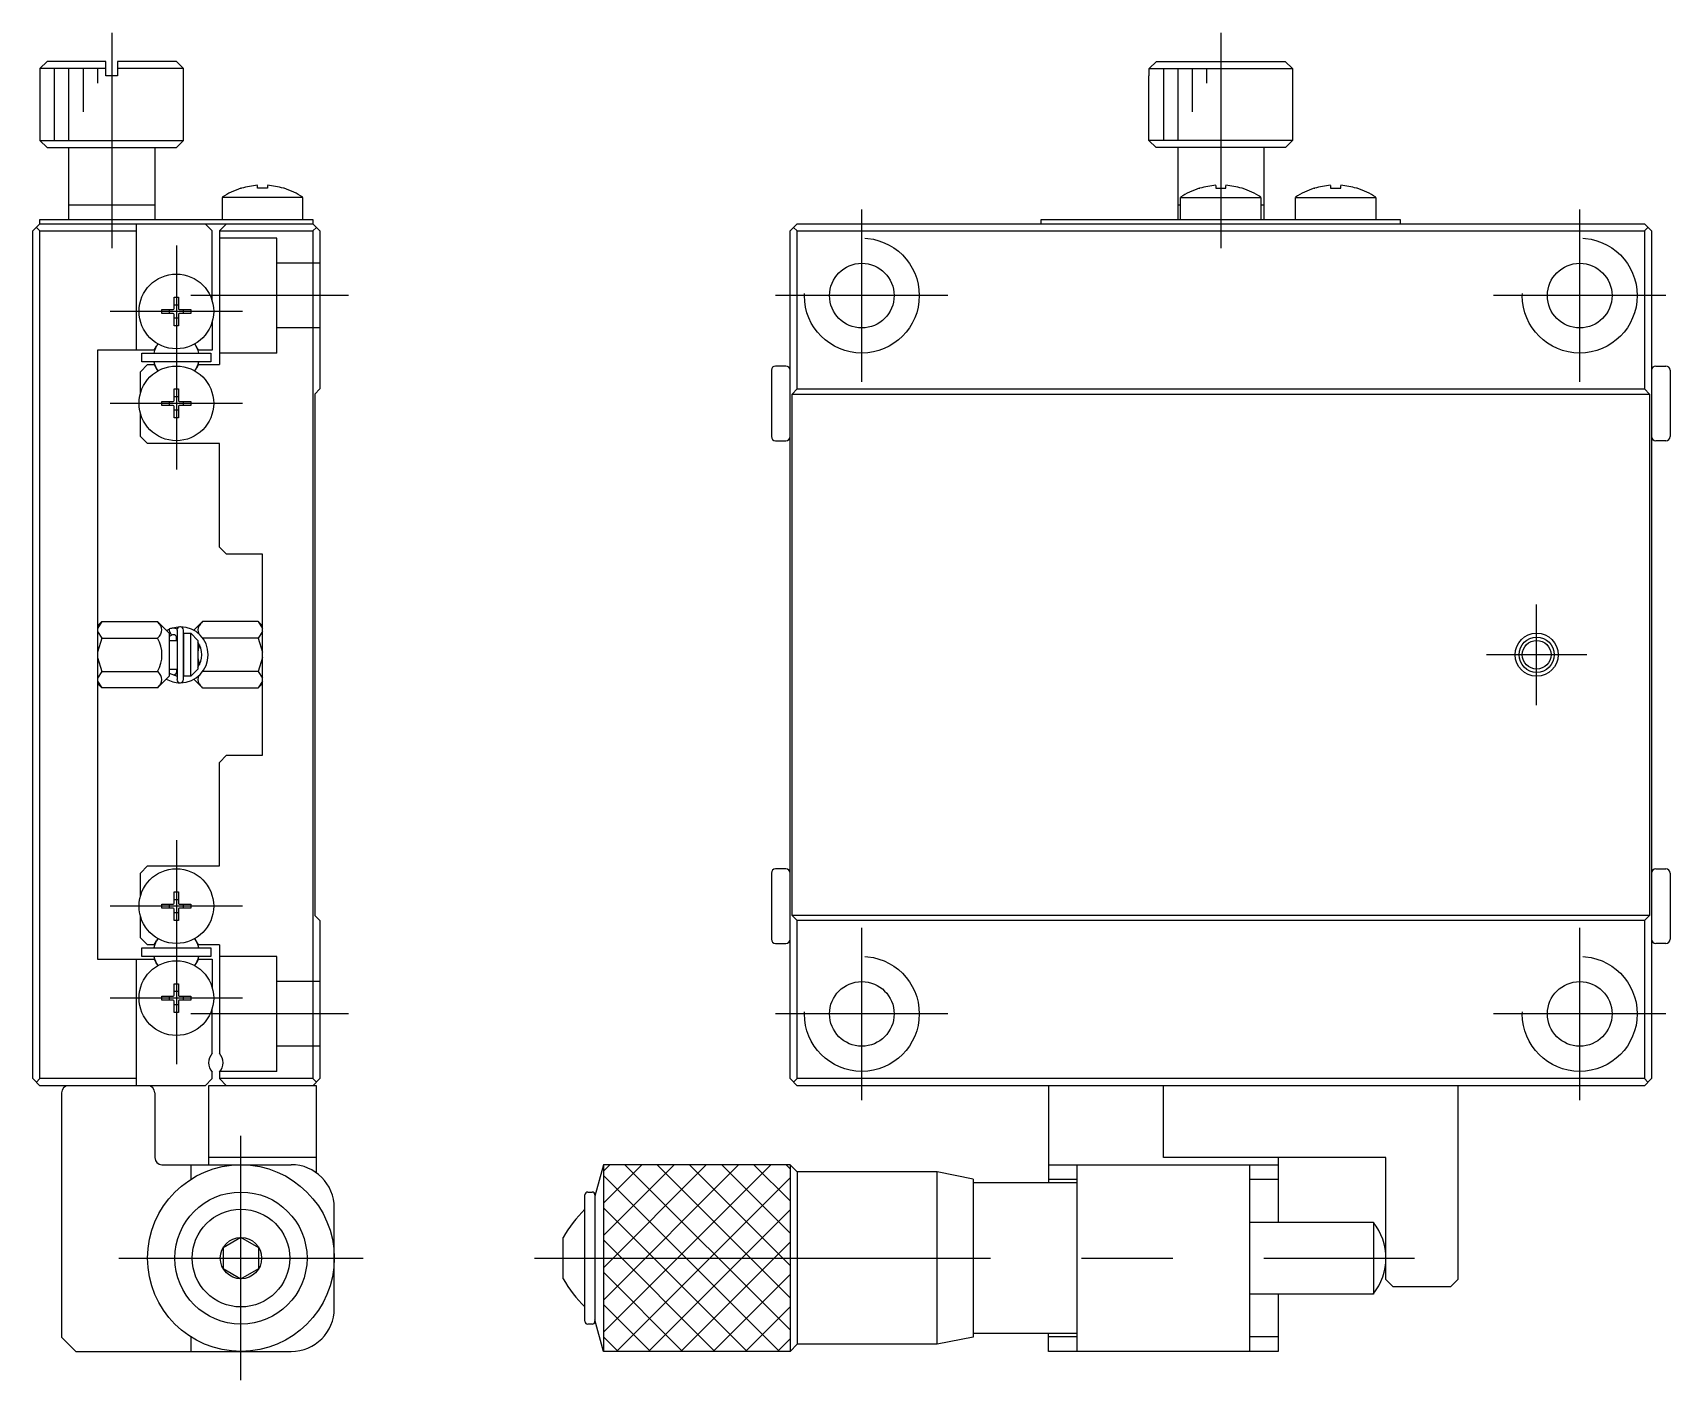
# Model space of a CAD drawing. Extents: x 1 to 268, y 0 to 183.
# Drawn here: x 153.9 to 267.9, y 54.6 to 148.4 of the extents above; entities that cross this region are included whole.
import ezdxf

# ---------------------------------------------------------------- set-up
doc = ezdxf.new("R2010")
doc.units = 0
doc.linetypes.add('CENTER', pattern=[50.8, 31.75, -6.35, 6.35, -6.35])
doc.linetypes.add('DASHED', pattern=[19.05, 12.7, -6.35])
doc.layers.get('0').update_dxf_attribs({"linetype": 'CONTINUOUS'})
doc.layers.add('CENTER', color=1, linetype='CENTER')

msp = doc.modelspace()

# ---------------------------------------------------------------- linework, layer by layer
at = {"color": 7, "linetype": 'CONTINUOUS'}
for p, q in [((154.9, 146.42), (154.4, 145.92)), ((159, 146.42), (154.9, 146.42)), ((159, 145.42), (159, 146.42)), ((163.9, 146.42), (159.8, 146.42)), ((159.8, 146.42), (159.8, 145.42)), ((164.4, 145.92), (163.9, 146.42)), ((231.66, 145.92), (232.16, 146.42)), ((232.16, 146.42), (241.13, 146.42)), ((241.13, 146.42), (241.63, 145.92)), ((159, 145.92), (154.4, 145.92)), ((154.4, 145.92), (154.4, 140.92)), ((159.8, 145.42), (159, 145.42)), ((164.4, 145.92), (159.8, 145.92)), ((164.4, 140.92), (164.4, 145.92)), ((231.64, 140.92), (231.64, 145.42)), ((231.64, 145.42), (231.66, 145.42)), ((231.66, 145.92), (241.63, 145.92)), ((231.66, 145.42), (231.66, 145.92)), ((241.63, 145.92), (241.63, 145.42)), ((241.63, 145.42), (241.64, 145.42)), ((241.64, 145.42), (241.64, 140.92)), ((154.4, 140.92), (164.4, 140.92)), ((154.4, 140.92), (154.9, 140.42)), ((154.9, 140.42), (163.9, 140.42)), ((156.4, 140.42), (156.4, 135.42)), ((162.4, 140.42), (162.4, 135.42)), ((163.9, 140.42), (164.4, 140.92)), ((241.64, 140.92), (231.64, 140.92)), ((232.14, 140.42), (231.64, 140.92)), ((241.14, 140.42), (232.14, 140.42)), ((233.64, 140.42), (233.64, 135.42)), ((239.64, 140.42), (239.64, 135.42)), ((241.64, 140.92), (241.14, 140.42)), ((172.7, 136.96), (167.1, 136.96)), ((167.1, 136.96), (167.1, 135.42)), ((168.4, 137.59), (168.44, 137.59)), ((169.55, 137.59), (169.55, 137.79)), ((170.25, 137.59), (169.55, 137.59)), ((170.25, 137.79), (170.25, 137.59)), ((171.4, 137.59), (171.36, 137.59)), ((172.7, 135.42), (172.7, 136.96)), ((233.84, 135.42), (233.84, 136.96)), ((233.84, 136.96), (239.44, 136.96)), ((235.14, 137.59), (235.19, 137.59)), ((236.29, 137.79), (236.29, 137.59)), ((236.29, 137.59), (236.99, 137.59)), ((236.99, 137.59), (236.99, 137.79)), ((238.14, 137.59), (238.1, 137.59)), ((239.44, 136.96), (239.44, 135.42)), ((241.84, 135.42), (241.84, 136.96)), ((241.84, 136.96), (247.44, 136.96)), ((243.14, 137.59), (243.19, 137.59)), ((244.29, 137.79), (244.29, 137.59)), ((244.29, 137.59), (244.99, 137.59)), ((244.99, 137.59), (244.99, 137.79)), ((246.14, 137.59), (246.1, 137.59)), ((247.44, 136.96), (247.44, 135.42)), ((162.4, 136.42), (156.4, 136.42)), ((233.84, 136.42), (233.64, 136.42)), ((239.64, 136.42), (239.44, 136.42)), ((153.9, 134.62), (154.4, 135.12)), ((153.9, 75.62), (153.9, 134.62)), ((154.4, 134.62), (154.15, 134.87)), ((154.4, 135.12), (154.4, 135.42)), ((154.4, 135.42), (173.4, 135.42)), ((154.4, 135.12), (173.4, 135.12)), ((154.4, 75.62), (154.4, 134.62)), ((154.4, 134.62), (161.1, 134.62)), ((161.1, 135.12), (161.1, 126.32)), ((165.9, 135.12), (166.4, 134.62)), ((166.4, 129.73), (166.4, 134.62)), ((166.9, 134.62), (167.4, 135.12)), ((166.9, 134.62), (166.9, 125.32)), ((166.9, 134.62), (173.4, 134.62)), ((173.4, 135.42), (173.4, 135.12)), ((173.4, 135.12), (173.9, 134.62)), ((173.4, 134.62), (173.65, 134.87)), ((173.4, 134.62), (173.4, 75.62)), ((173.9, 134.62), (173.9, 123.62)), ((206.64, 134.62), (207.14, 135.12)), ((206.64, 75.62), (206.64, 134.62)), ((207.14, 134.62), (206.89, 134.87)), ((207.14, 135.12), (266.14, 135.12)), ((207.14, 123.62), (207.14, 134.62)), ((207.14, 134.62), (266.14, 134.62)), ((224.14, 135.12), (224.14, 135.42)), ((224.14, 135.42), (249.14, 135.42)), ((249.14, 135.42), (249.14, 135.12)), ((266.14, 135.12), (266.64, 134.62)), ((266.14, 134.62), (266.39, 134.87)), ((266.14, 134.62), (266.14, 123.62)), ((266.64, 134.62), (266.64, 75.62)), ((163.75, 130.02), (164.04, 130.02)), ((163.75, 129.22), (163.75, 130.02)), ((164.04, 130.02), (164.04, 129.22)), ((162.9, 128.87), (162.9, 129.16)), ((162.9, 129.16), (163.69, 129.16)), ((163.69, 128.87), (162.9, 128.87)), ((163.43, 128.87), (163.43, 129.16)), ((163.75, 129.49), (164.04, 129.49)), ((164.1, 129.16), (164.9, 129.16)), ((164.9, 128.87), (164.1, 128.87)), ((164.37, 129.16), (164.37, 128.87)), ((164.9, 129.16), (164.9, 128.87)), ((163.75, 128.02), (163.75, 128.81)), ((164.04, 128.55), (163.75, 128.55)), ((164.04, 128.02), (163.75, 128.02)), ((164.04, 128.81), (164.04, 128.02)), ((166.4, 128.3), (166.4, 126.32)), ((162.35, 126.32), (162.52, 126.61)), ((165.45, 126.32), (165.28, 126.61)), ((162.35, 126.32), (158.4, 126.32)), ((158.4, 126.32), (158.4, 83.92)), ((161.5, 126.12), (166.3, 126.12)), ((161.5, 125.52), (161.5, 126.12)), ((166.3, 125.52), (161.5, 125.52)), ((166.4, 126.32), (165.45, 126.32)), ((166.3, 126.12), (166.3, 125.52)), ((161.4, 124.82), (161.9, 125.32)), ((161.4, 123.33), (161.4, 124.82)), ((161.9, 125.32), (162.35, 125.32)), ((162.35, 125.32), (162.48, 125.09)), ((165.45, 125.32), (165.32, 125.09)), ((165.45, 125.32), (166.9, 125.32)), ((205.34, 124.92), (205.34, 120.32)), ((206.34, 125.22), (205.64, 125.22)), ((266.94, 125.22), (267.64, 125.22)), ((267.94, 124.92), (267.94, 120.32)), ((163.75, 123.62), (164.04, 123.62)), ((163.75, 122.82), (163.75, 123.62)), ((164.04, 123.62), (164.04, 122.82)), ((173.9, 123.62), (173.55, 123.27)), ((173.55, 123.27), (173.55, 86.97)), ((206.79, 123.27), (207.14, 123.62)), ((206.79, 123.27), (266.49, 123.27)), ((206.79, 86.97), (206.79, 123.27)), ((207.14, 123.62), (266.14, 123.62)), ((266.14, 123.62), (266.49, 123.27)), ((266.49, 123.27), (266.49, 86.97)), ((162.9, 122.47), (162.9, 122.76)), ((162.9, 122.76), (163.69, 122.76)), ((163.69, 122.47), (162.9, 122.47)), ((163.43, 122.47), (163.43, 122.76)), ((163.75, 123.09), (164.04, 123.09)), ((163.75, 121.62), (163.75, 122.41)), ((164.04, 122.15), (163.75, 122.15)), ((164.04, 122.41), (164.04, 121.62)), ((164.1, 122.76), (164.9, 122.76)), ((164.9, 122.47), (164.1, 122.47)), ((164.37, 122.76), (164.37, 122.47)), ((164.9, 122.76), (164.9, 122.47)), ((161.4, 120.32), (161.4, 121.9)), ((164.04, 121.62), (163.75, 121.62)), ((161.9, 119.82), (161.4, 120.32)), ((166.9, 119.82), (161.9, 119.82)), ((166.9, 112.62), (166.9, 119.82)), ((205.64, 120.02), (206.34, 120.02)), ((267.64, 120.02), (266.94, 120.02)), ((167.4, 112.12), (166.9, 112.62)), ((169.9, 112.12), (167.4, 112.12)), ((169.9, 98.12), (169.9, 112.12)), ((158.4, 107.13), (158.7, 107.43)), ((158.7, 107.43), (158.4, 106.95)), ((158.7, 107.43), (162.59, 107.43)), ((162.59, 107.43), (163.4, 106.62)), ((165.71, 107.43), (165.11, 106.83)), ((169.6, 107.43), (165.71, 107.43)), ((169.9, 107.13), (169.6, 107.43)), ((169.6, 107.43), (169.9, 106.95)), ((158.4, 106.75), (158.7, 106.27)), ((158.7, 106.27), (158.4, 105.31)), ((158.7, 106.27), (162.59, 106.27)), ((163.21, 106.81), (163.39, 106.9)), ((163.42, 106.92), (163.39, 106.9)), ((163.39, 106.9), (163.39, 106.9)), ((163.39, 106.9), (163.39, 106.9)), ((163.39, 106.9), (163.39, 106.9)), ((163.39, 106.9), (163.39, 106.89)), ((163.39, 106.89), (163.39, 106.89)), ((163.39, 106.89), (163.39, 106.88)), ((163.39, 106.88), (163.39, 106.87)), ((163.39, 106.87), (163.39, 106.86)), ((163.39, 106.86), (163.4, 106.85)), ((163.4, 106.85), (163.4, 106.83)), ((163.4, 106.83), (163.4, 106.82)), ((163.4, 106.82), (163.41, 106.8)), ((163.4, 106.62), (163.4, 103.62)), ((163.4, 106.4), (163.57, 106.49)), ((163.4, 106.12), (163.95, 106.12)), ((163.41, 106.8), (163.42, 106.77)), ((163.49, 106.94), (163.42, 106.92)), ((163.42, 106.77), (163.43, 106.74)), ((163.43, 106.74), (163.45, 106.7)), ((163.45, 106.7), (163.46, 106.67)), ((163.46, 106.67), (163.48, 106.63)), ((163.48, 106.63), (163.5, 106.6)), ((163.53, 106.95), (163.49, 106.94)), ((163.5, 106.6), (163.51, 106.57)), ((163.51, 106.57), (163.52, 106.56)), ((163.52, 106.56), (163.52, 106.55)), ((163.52, 106.55), (163.53, 106.54)), ((163.56, 106.95), (163.53, 106.95)), ((163.53, 106.54), (163.53, 106.53)), ((163.53, 106.53), (163.54, 106.52)), ((163.54, 106.52), (163.55, 106.51)), ((163.55, 106.51), (163.55, 106.51)), ((163.55, 106.51), (163.56, 106.5)), ((163.6, 106.96), (163.56, 106.95)), ((163.56, 106.5), (163.56, 106.5)), ((163.56, 106.5), (163.57, 106.49)), ((163.57, 106.49), (163.57, 106.49)), ((163.63, 106.96), (163.6, 106.96)), ((164.14, 107.06), (163.63, 106.96)), ((163.67, 106.96), (163.63, 106.96)), ((163.7, 106.96), (163.67, 106.96)), ((163.74, 106.96), (163.7, 106.96)), ((163.78, 106.96), (163.74, 106.96)), ((163.81, 106.95), (163.78, 106.96)), ((163.85, 106.94), (163.81, 106.95)), ((163.88, 106.94), (163.85, 106.94)), ((163.91, 106.92), (163.88, 106.94)), ((163.9, 106.12), (163.9, 106.4)), ((163.95, 106.91), (163.91, 106.92)), ((163.96, 106.91), (163.95, 106.91)), ((163.95, 106.84), (163.95, 103.39)), ((164.4, 103.39), (164.4, 106.84)), ((164.4, 106.62), (164.9, 106.62)), ((164.4, 106.62), (164.4, 103.62)), ((164.9, 106.62), (165.4, 106.12)), ((164.9, 103.62), (164.9, 106.62)), ((165.4, 106.12), (165.4, 104.12)), ((169.6, 106.27), (165.74, 106.27)), ((169.9, 106.75), (169.6, 106.27)), ((169.6, 106.27), (169.9, 105.31)), ((158.4, 104.92), (158.7, 103.96)), ((169.9, 104.92), (169.6, 103.96)), ((158.7, 103.96), (158.4, 103.48)), ((158.7, 103.96), (162.59, 103.96)), ((163.4, 104.12), (163.95, 104.12)), ((163.4, 103.83), (163.95, 103.63)), ((163.9, 104.12), (163.9, 103.84)), ((165.4, 104.12), (164.9, 103.62)), ((169.6, 103.96), (165.74, 103.96)), ((169.6, 103.96), (169.9, 103.48)), ((158.4, 103.29), (158.7, 102.81)), ((158.7, 102.81), (158.4, 103.11)), ((162.59, 102.81), (158.7, 102.81)), ((163.4, 103.62), (162.59, 102.81)), ((164.9, 103.62), (164.4, 103.62)), ((165.11, 103.41), (165.71, 102.81)), ((165.71, 102.81), (169.6, 102.81)), ((169.9, 103.29), (169.6, 102.81)), ((169.6, 102.81), (169.9, 103.11)), ((166.9, 97.62), (167.4, 98.12)), ((167.4, 98.12), (169.9, 98.12)), ((166.9, 90.42), (166.9, 97.62)), ((161.4, 89.92), (161.9, 90.42)), ((161.9, 90.42), (166.9, 90.42)), ((206.34, 90.22), (205.64, 90.22)), ((266.94, 90.22), (267.64, 90.22)), ((161.4, 88.33), (161.4, 89.92)), ((205.34, 89.92), (205.34, 85.32)), ((267.94, 89.92), (267.94, 85.32)), ((163.75, 88.62), (164.04, 88.62)), ((163.75, 87.82), (163.75, 88.62)), ((163.75, 88.09), (164.04, 88.09)), ((164.04, 88.62), (164.04, 87.82)), ((161.4, 85.42), (161.4, 86.9)), ((162.9, 87.47), (162.9, 87.76)), ((162.9, 87.76), (163.69, 87.76)), ((163.69, 87.47), (162.9, 87.47)), ((163.43, 87.47), (163.43, 87.76)), ((163.75, 86.62), (163.75, 87.41)), ((164.04, 87.15), (163.75, 87.15)), ((164.04, 87.41), (164.04, 86.62)), ((164.1, 87.76), (164.9, 87.76)), ((164.9, 87.47), (164.1, 87.47)), ((164.37, 87.76), (164.37, 87.47)), ((164.9, 87.76), (164.9, 87.47)), ((173.55, 86.97), (173.9, 86.62)), ((266.49, 86.97), (206.79, 86.97)), ((207.14, 86.62), (206.79, 86.97)), ((266.49, 86.97), (266.14, 86.62)), ((164.04, 86.62), (163.75, 86.62)), ((173.9, 86.62), (173.9, 75.62)), ((266.14, 86.62), (207.14, 86.62)), ((207.14, 75.62), (207.14, 86.62)), ((266.14, 86.62), (266.14, 75.62)), ((161.9, 84.92), (161.4, 85.42)), ((161.5, 84.72), (166.3, 84.72)), ((161.5, 84.12), (161.5, 84.72)), ((162.35, 84.92), (161.9, 84.92)), ((162.35, 84.92), (162.52, 85.21)), ((165.45, 84.92), (165.28, 85.21)), ((166.9, 84.92), (165.45, 84.92)), ((166.3, 84.72), (166.3, 84.12)), ((166.9, 84.92), (166.9, 77.38)), ((205.64, 85.02), (206.34, 85.02)), ((267.64, 85.02), (266.94, 85.02)), ((158.4, 83.92), (162.35, 83.92)), ((161.1, 83.92), (161.1, 75.12)), ((166.3, 84.12), (161.5, 84.12)), ((162.35, 83.92), (162.48, 83.69)), ((165.45, 83.92), (165.32, 83.69)), ((165.45, 83.92), (166.4, 83.92)), ((166.4, 83.92), (166.4, 81.93)), ((163.75, 82.22), (164.04, 82.22)), ((163.75, 81.42), (163.75, 82.22)), ((164.04, 82.22), (164.04, 81.42)), ((162.9, 81.07), (162.9, 81.36)), ((162.9, 81.36), (163.69, 81.36)), ((163.69, 81.07), (162.9, 81.07)), ((163.43, 81.07), (163.43, 81.36)), ((163.75, 81.69), (164.04, 81.69)), ((163.75, 80.22), (163.75, 81.01)), ((164.04, 81.01), (164.04, 80.22)), ((164.1, 81.36), (164.9, 81.36)), ((164.9, 81.07), (164.1, 81.07)), ((164.37, 81.36), (164.37, 81.07)), ((164.9, 81.36), (164.9, 81.07)), ((164.04, 80.75), (163.75, 80.75)), ((164.04, 80.22), (163.75, 80.22)), ((166.4, 77.38), (166.4, 80.5)), ((154.4, 75.12), (153.9, 75.62)), ((154.4, 75.62), (154.15, 75.37)), ((161.1, 75.62), (154.4, 75.62)), ((166.4, 75.62), (165.9, 75.12)), ((166.4, 75.62), (166.4, 76.06)), ((166.9, 76.06), (166.9, 75.62)), ((167.4, 75.12), (166.9, 75.62)), ((173.4, 75.62), (166.9, 75.62)), ((173.9, 75.62), (173.4, 75.12)), ((173.4, 75.62), (173.65, 75.37)), ((207.14, 75.12), (206.64, 75.62)), ((207.14, 75.62), (206.89, 75.37)), ((266.14, 75.62), (207.14, 75.62)), ((266.14, 75.62), (266.39, 75.37)), ((266.64, 75.62), (266.14, 75.12)), ((165.9, 75.12), (154.4, 75.12)), ((155.9, 74.62), (155.9, 57.62)), ((162.4, 74.62), (162.4, 70.12)), ((173.65, 75.12), (166.15, 75.12)), ((166.15, 75.12), (166.15, 69.62)), ((173.65, 69.05), (173.65, 75.12)), ((266.14, 75.12), (207.14, 75.12)), ((224.64, 75.12), (224.64, 68.37)), ((232.64, 70.12), (232.64, 75.12)), ((253.14, 75.12), (253.14, 61.62)), ((162.9, 69.62), (171.9, 69.62)), ((164.9, 69.62), (164.9, 68.59)), ((173.65, 70.12), (166.15, 70.12)), ((193.64, 69.62), (193.05, 67.42)), ((206.64, 69.62), (193.64, 69.62)), ((193.64, 69.62), (193.64, 56.62)), ((207.14, 69.12), (206.64, 69.62)), ((206.64, 69.62), (206.64, 56.62)), ((224.64, 69.62), (240.64, 69.62)), ((226.64, 56.62), (226.64, 69.62)), ((248.14, 70.12), (232.64, 70.12)), ((238.64, 69.62), (238.64, 56.62)), ((240.64, 70.12), (240.64, 65.62)), ((248.14, 61.62), (248.14, 70.12)), ((216.89, 69.12), (207.14, 69.12)), ((207.14, 69.12), (207.14, 57.12)), ((219.39, 68.62), (216.89, 69.12)), ((216.89, 57.12), (216.89, 69.12)), ((219.39, 68.62), (219.39, 57.62)), ((226.64, 68.59), (224.64, 68.59)), ((240.64, 68.59), (238.64, 68.59)), ((192.35, 58.72), (192.35, 67.52)), ((192.55, 67.72), (192.85, 67.72)), ((193.05, 67.52), (193.05, 58.72)), ((226.64, 68.37), (219.39, 68.37)), ((174.9, 59.62), (174.9, 66.62)), ((238.64, 65.62), (247.27, 65.62)), ((247.27, 65.62), (247.27, 60.62)), ((168.4, 64.56), (167.15, 63.84)), ((169.65, 63.84), (168.4, 64.56)), ((190.84, 61.67), (190.84, 64.56)), ((167.15, 63.84), (167.15, 62.4)), ((169.65, 62.4), (169.65, 63.84)), ((167.15, 62.4), (168.4, 61.67)), ((168.4, 61.67), (169.65, 62.4)), ((248.64, 61.12), (248.14, 61.62)), ((253.14, 61.62), (252.64, 61.12)), ((247.27, 60.62), (238.64, 60.62)), ((240.64, 60.62), (240.64, 56.62)), ((252.64, 61.12), (248.64, 61.12)), ((192.85, 58.52), (192.55, 58.52)), ((193.64, 56.62), (193.05, 58.82)), ((155.9, 57.62), (156.9, 56.62)), ((164.9, 57.64), (164.9, 56.62)), ((207.14, 57.12), (206.64, 56.62)), ((216.89, 57.12), (207.14, 57.12)), ((219.39, 57.62), (216.89, 57.12)), ((226.64, 57.87), (219.39, 57.87)), ((224.64, 56.62), (224.64, 57.87)), ((226.64, 57.64), (224.64, 57.64)), ((240.64, 57.64), (238.64, 57.64)), ((156.9, 56.62), (171.9, 56.62)), ((206.64, 56.62), (193.64, 56.62)), ((240.64, 56.62), (224.64, 56.62))]:
    msp.add_line(p, q, dxfattribs=at)
at = {"color": 3, "linetype": 'CONTINUOUS'}
for p, q in [((155.4, 145.92), (155.4, 140.92)), ((156.4, 145.92), (156.4, 140.92)), ((157.4, 145.92), (157.4, 142.92)), ((158.4, 145.92), (158.4, 144.92)), ((232.64, 145.92), (232.64, 140.92)), ((233.64, 145.92), (233.64, 140.92)), ((234.64, 145.92), (234.64, 142.92)), ((235.64, 145.92), (235.64, 144.92)), ((193.64, 69.18), (194.08, 69.62)), ((193.64, 66.94), (196.32, 69.62)), ((193.64, 64.69), (198.57, 69.62)), ((193.64, 62.45), (200.81, 69.62)), ((193.64, 60.2), (203.06, 69.62)), ((193.64, 57.96), (205.3, 69.62)), ((206.64, 58.12), (195.14, 69.62)), ((206.64, 60.36), (197.39, 69.62)), ((206.64, 62.61), (199.63, 69.62)), ((206.64, 64.85), (201.88, 69.62)), ((206.64, 67.1), (204.12, 69.62)), ((206.64, 69.34), (206.37, 69.62)), ((205.9, 56.62), (193.64, 68.87)), ((194.55, 56.62), (206.64, 68.71)), ((203.65, 56.62), (193.64, 66.63)), ((196.79, 56.62), (206.64, 66.47)), ((201.41, 56.62), (193.64, 64.38)), ((199.04, 56.62), (206.64, 64.22)), ((199.16, 56.62), (193.64, 62.14)), ((201.28, 56.62), (206.64, 61.98)), ((196.92, 56.62), (193.64, 59.89)), ((203.53, 56.62), (206.64, 59.73)), ((194.67, 56.62), (193.64, 57.65)), ((205.77, 56.62), (206.64, 57.49))]:
    msp.add_line(p, q, dxfattribs=at)
at = {"color": 3, "linetype": 'DASHED'}
for p, q in [((170.9, 134.12), (166.9, 134.12)), ((170.9, 126.12), (170.9, 134.12)), ((173.9, 132.37), (170.9, 132.37)), ((173.9, 127.87), (170.9, 127.87)), ((170.9, 126.12), (166.9, 126.12)), ((170.9, 84.12), (166.9, 84.12)), ((170.9, 76.12), (170.9, 84.12)), ((173.9, 82.37), (170.9, 82.37)), ((173.9, 77.87), (170.9, 77.87)), ((170.9, 76.12), (166.95, 76.12))]:
    msp.add_line(p, q, dxfattribs=at)
for centre in [(211.64, 130.12), (261.64, 130.12), (211.64, 80.12), (261.64, 80.12)]:
    msp.add_circle(centre, 4, dxfattribs=at)
at = {"color": 7, "linetype": 'CONTINUOUS'}
for centre, radius in [((211.64, 130.12), 2.25), ((261.64, 130.12), 2.25), ((163.9, 129.02), 2.6), ((163.9, 122.62), 2.6), ((258.64, 105.12), 1.23), ((258.64, 105.12), 1), ((163.9, 87.62), 2.6), ((163.9, 81.22), 2.6), ((211.64, 80.12), 2.25), ((261.64, 80.12), 2.25), ((168.4, 63.12), 6.5), ((168.4, 63.12), 4.6), ((168.4, 63.12), 3.4), ((168.4, 63.12), 1.44)]:
    msp.add_circle(centre, radius, dxfattribs=at)
at = {"color": 3, "linetype": 'CONTINUOUS'}
msp.add_circle((258.64, 105.12), 1.5, dxfattribs=at)
at = {"color": 7, "linetype": 'CONTINUOUS'}
for centre, radius, start, end in [((169.9, 132.82), 5, 107.4576, 124.0558), ((169.9, 132.82), 4.99, 94.0239, 107.0039), ((169.9, 132.82), 4.99, 72.9961, 85.9761), ((169.9, 132.82), 5, 55.9442, 72.5424), ((236.64, 132.82), 5, 107.4576, 124.0558), ((236.64, 132.82), 4.99, 94.0239, 107.0039), ((236.64, 132.82), 4.99, 72.9961, 85.9761), ((236.64, 132.82), 5, 55.9442, 72.5424), ((244.64, 132.82), 5, 107.4576, 124.0558), ((244.64, 132.82), 4.99, 94.0239, 107.0039), ((244.64, 132.82), 4.99, 72.9961, 85.9761), ((244.64, 132.82), 5, 55.9442, 72.5424), ((163.69, 129.22), 0.06, 270, 0), ((163.69, 128.81), 0.06, 360, 90), ((164.1, 129.22), 0.06, 180, 270), ((164.1, 128.81), 0.06, 90, 180), ((163.9, 125.82), 1.59, 143.8027, 169.1069), ((164.01, 125.7), 1.75, 142.9941, 148.6215), ((163.9, 125.82), 1.59, 10.8931, 36.1973), ((163.78, 125.7), 1.75, 31.3785, 37.0059), ((163.9, 125.82), 1.59, 190.8931, 216.1973), ((163.9, 125.82), 1.59, 323.8027, 349.1069), ((164.01, 125.93), 1.75, 208.6217, 217.006), ((163.78, 125.93), 1.75, 322.994, 331.3783), ((205.64, 124.92), 0.3, 90, 180), ((206.34, 124.92), 0.3, 360, 90), ((266.94, 124.92), 0.3, 90, 180), ((267.64, 124.92), 0.3, 360, 90), ((163.69, 122.82), 0.06, 270, 0), ((163.69, 122.41), 0.06, 360, 90), ((164.1, 122.82), 0.06, 180, 270), ((164.1, 122.41), 0.06, 90, 180), ((205.64, 120.32), 0.3, 180, 270), ((206.34, 120.32), 0.3, 270, 0), ((266.94, 120.32), 0.3, 180, 270), ((267.64, 120.32), 0.3, 270, 0), ((161.56, 106.39), 1.46, 30.8801, 44.6127), ((166.74, 106.39), 1.46, 135.3873, 149.1199), ((161.62, 107.27), 1.4, 314.1651, 329.4703), ((160.59, 105.12), 2.31, 330.0163, 29.9837), ((162.34, 106.85), 0.554, 329.0926, 31.283), ((163.68, 106.24), 0.271, 359.2271, 113.1859), ((164.17, 106.84), 0.225, 0, 180), ((164.17, 105.12), 1.95, 270.7771, 89.2567), ((165.95, 106.85), 0.554, 148.717, 210.9074), ((164.17, 105.12), 1.5, 324.7293, 35.2707), ((167.71, 105.12), 2.31, 162.5763, 197.4358), ((161.62, 102.96), 1.4, 30.5297, 45.8349), ((163.68, 103.99), 0.274, 275.3497, 0.3701), ((161.56, 103.85), 1.46, 314.6127, 314.6139), ((161.56, 103.85), 1.46, 315.3861, 329.1199), ((162.34, 103.39), 0.554, 328.717, 30.9074), ((164.17, 105.12), 1.95, 240.2431, 269.2186), ((164.17, 103.39), 0.225, 180, 0), ((165.95, 103.39), 0.554, 149.0616, 211.283), ((166.74, 103.85), 1.46, 210.8801, 224.6114), ((205.64, 89.92), 0.3, 90, 180), ((206.34, 89.92), 0.3, 360, 90), ((266.94, 89.92), 0.3, 90, 180), ((267.64, 89.92), 0.3, 360, 90), ((163.69, 87.82), 0.06, 270, 0), ((164.1, 87.82), 0.06, 180, 270), ((163.69, 87.41), 0.06, 360, 90), ((164.1, 87.41), 0.06, 90, 180), ((163.9, 84.42), 1.59, 143.8027, 169.1069), ((164.01, 84.3), 1.75, 142.9941, 148.6215), ((163.9, 84.42), 1.59, 10.8931, 36.1973), ((163.78, 84.3), 1.75, 31.3785, 37.0059), ((205.64, 85.32), 0.3, 180, 270), ((206.34, 85.32), 0.3, 270, 0), ((266.94, 85.32), 0.3, 180, 270), ((267.64, 85.32), 0.3, 270, 0), ((163.9, 84.42), 1.59, 190.8931, 216.1973), ((164.01, 84.53), 1.75, 208.6217, 217.006), ((163.9, 84.42), 1.59, 323.8027, 349.1069), ((163.78, 84.53), 1.75, 322.994, 331.3783), ((163.69, 81.42), 0.06, 270, 0), ((163.69, 81.01), 0.06, 360, 90), ((164.1, 81.42), 0.06, 180, 270), ((164.1, 81.01), 0.06, 90, 180), ((167.15, 76.72), 1, 138.5904, 221.4096), ((166.15, 76.72), 1, 318.5904, 41.4096), ((156.4, 74.62), 0.5, 90, 180), ((161.9, 74.62), 0.5, 0, 90), ((162.9, 70.12), 0.5, 180, 270), ((171.9, 66.62), 3, 360, 90), ((192.55, 67.52), 0.2, 90, 180), ((192.85, 67.52), 0.2, 360, 90), ((197.74, 60.8), 7.85, 133.2792, 151.3848), ((244.14, 63.12), 4, 321.3178, 38.6822), ((197.74, 65.44), 7.85, 208.6152, 226.7208), ((171.9, 59.62), 3, 270, 360), ((192.55, 58.72), 0.2, 180, 270), ((192.85, 58.72), 0.2, 270, 360)]:
    msp.add_arc(centre, radius, start, end, dxfattribs=at)
at = {"layer": 'CENTER', "color": 1, "linetype": 'CENTER'}
for p, q in [((159.4, 148.42), (159.4, 133.42)), ((236.64, 148.42), (236.64, 133.42)), ((211.64, 124.12), (211.64, 136.12)), ((261.64, 124.12), (261.64, 136.12)), ((163.9, 133.62), (163.9, 118.02)), ((175.9, 130.12), (164.9, 130.12)), ((217.64, 130.12), (205.64, 130.12)), ((267.64, 130.12), (255.64, 130.12)), ((168.5, 129.02), (159.3, 129.02)), ((168.5, 122.62), (159.3, 122.62)), ((258.64, 101.62), (258.64, 108.62)), ((262.14, 105.12), (255.14, 105.12)), ((163.9, 92.22), (163.9, 76.62)), ((168.5, 87.62), (159.3, 87.62)), ((211.64, 74.12), (211.64, 86.12)), ((261.64, 74.12), (261.64, 86.12)), ((168.5, 81.22), (159.3, 81.22)), ((175.9, 80.12), (164.9, 80.12)), ((217.64, 80.12), (205.64, 80.12)), ((267.64, 80.12), (255.64, 80.12)), ((168.4, 54.62), (168.4, 71.62)), ((159.9, 63.12), (176.9, 63.12)), ((188.85, 63.12), (250.14, 63.12))]:
    msp.add_line(p, q, dxfattribs=at)

doc.saveas('drawing.dxf')
